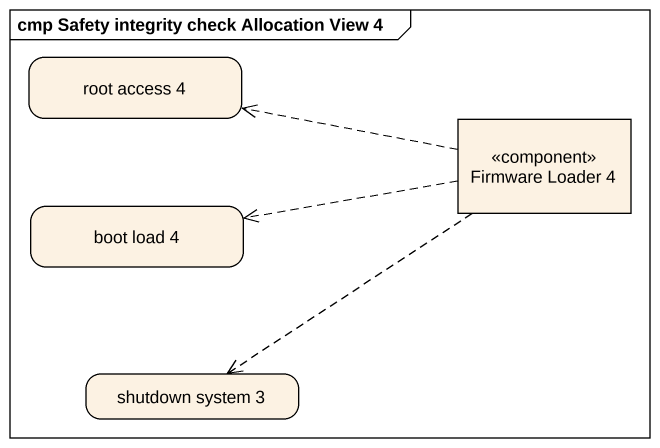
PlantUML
@startuml
mainframe cmp Safety integrity check Allocation View 4
hide empty description
state "root access 4" as root_access_4
state "Firmware Loader 4" as Firmware_Loader_4 <<component>>
state "boot load 4" as boot_load_4
state "shutdown system 3" as shutdown_system_3
Firmware_Loader_4 -left[dashed]-> root_access_4
Firmware_Loader_4 -left[dashed]-> boot_load_4
Firmware_Loader_4 -[dashed]-> shutdown_system_3
@enduml
